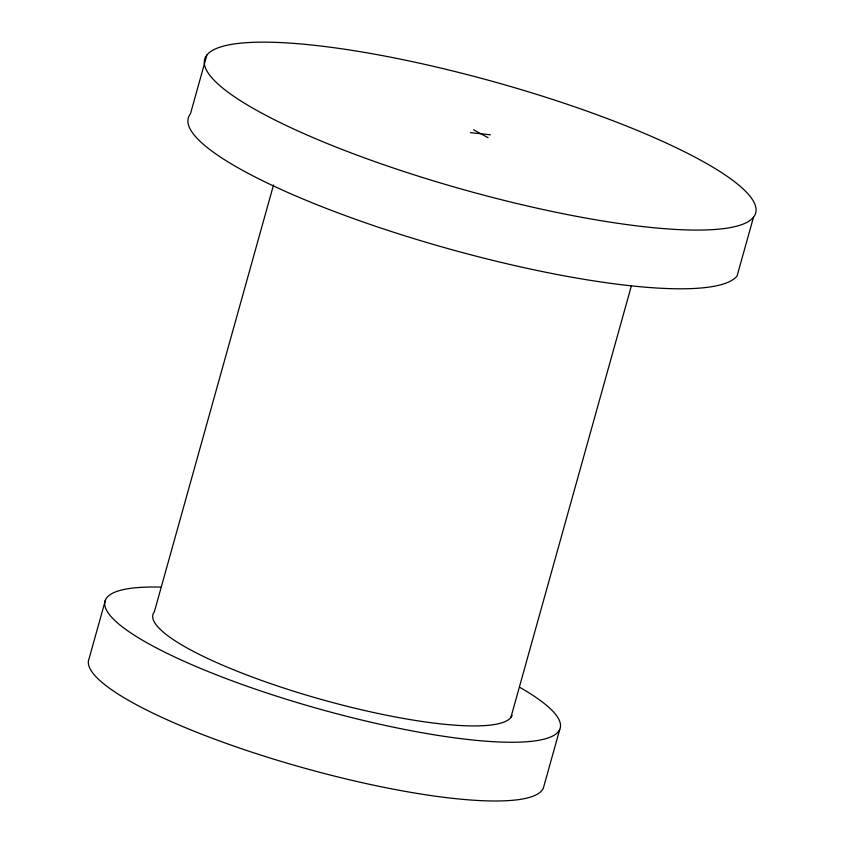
<?xml version="1.0" encoding="UTF-8"?>
<svg xmlns="http://www.w3.org/2000/svg" width="843" height="843" viewBox="0 0 843 843"><rect width="100%" height="100%" fill="white"/><g stroke="black" fill="none" stroke-linecap="round" stroke-linejoin="round"><path stroke-width="1.26" d="M206.872 55.037L190.476 113.763A286.009 56.038 15.6 0 0 426.2 242.331A286.009 56.038 15.6 0 0 737.109 275.914L753.505 217.188A286.009 56.038 15.6 0 0 376.083 54.447A286.009 56.038 15.6 0 0 310.972 136.703A286.009 56.038 15.6 0 0 753.505 217.188M105.48 599.91L89.084 658.636A236.272 46.302 15.6 0 0 297.526 766.203A236.272 46.302 15.6 0 0 543.366 788.11L559.763 729.385M273.522 185.017L154.364 611.765A186.535 36.555 15.6 0 0 313.923 697.33A186.535 36.555 15.6 0 0 512.091 715.391M510.869 717.519L631.428 285.703M470.331 132.625L490.405 134.796M473.597 129.811L488.086 137.715M520.184 687.582A236.272 46.302 15.6 0 1 477.328 740.46A236.272 46.302 15.6 0 1 169.264 654.389A236.272 46.302 15.6 0 1 160.581 587.107"/></g></svg>
